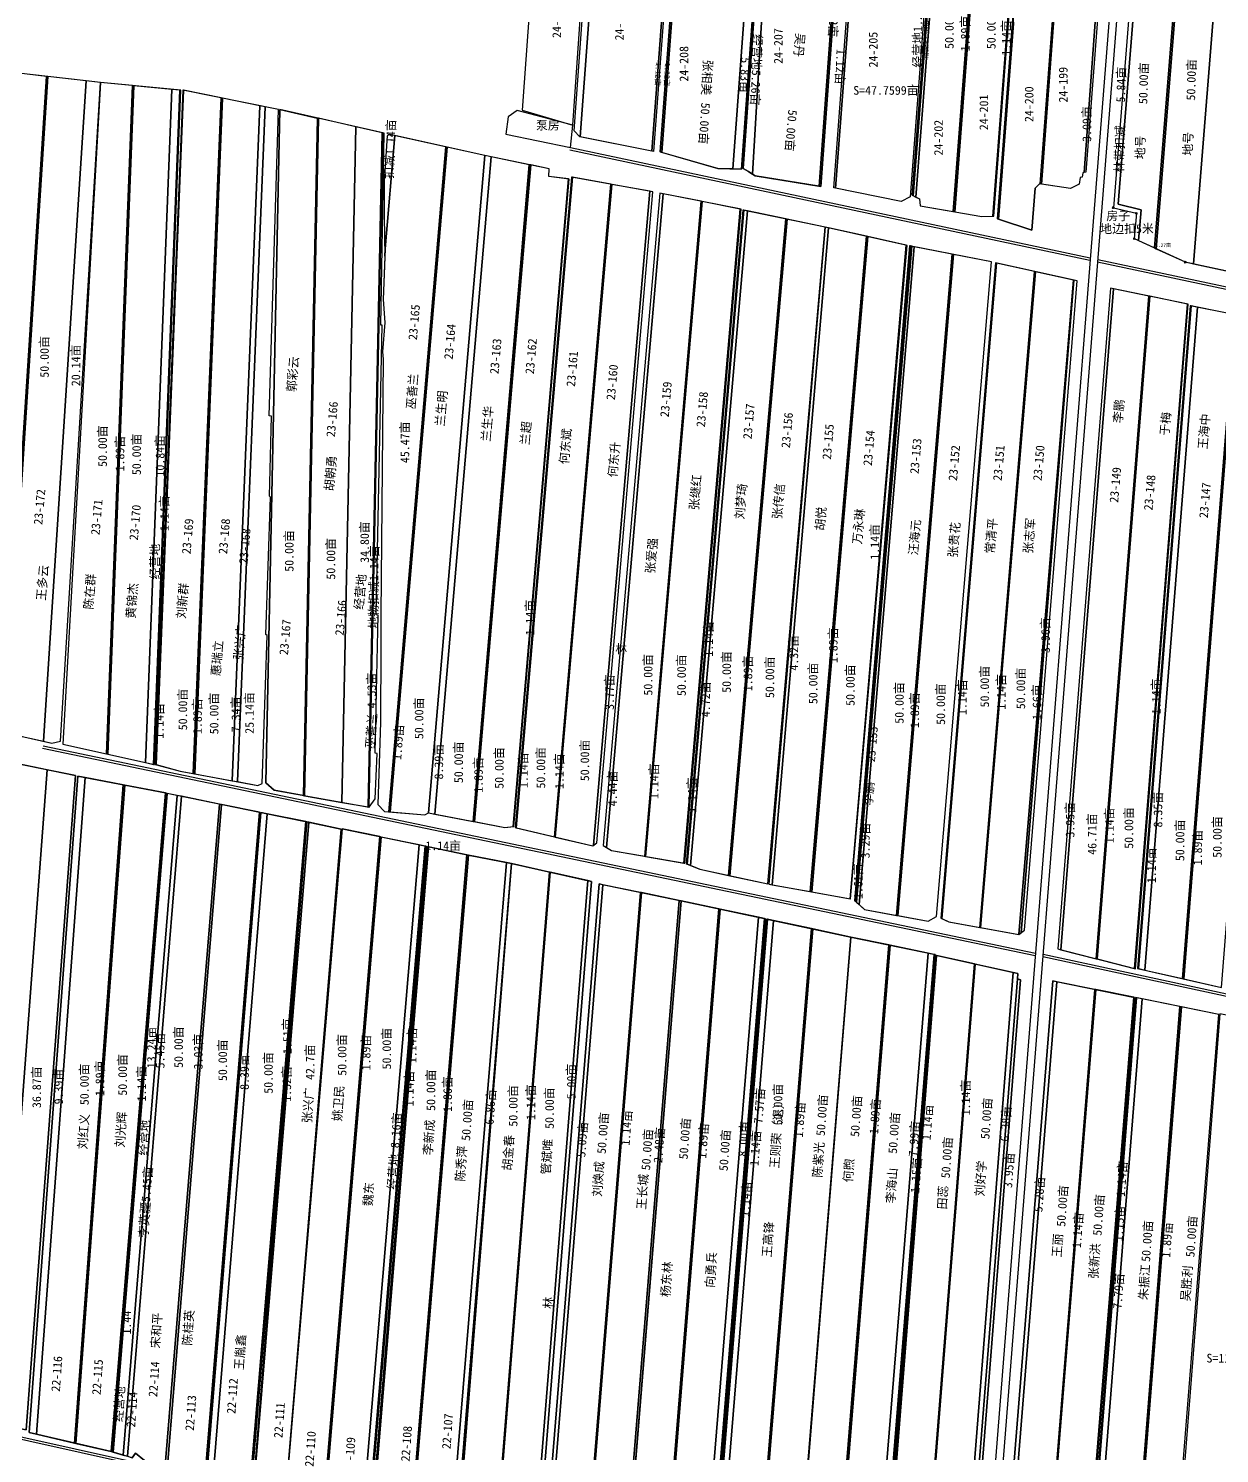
# Model space of a CAD drawing. Extents: x 550491 to 556810, y 4985999 to 4992627.
# Drawn here: x 551713 to 553076, y 4989475 to 4991106 of the extents above; entities that cross this region are included whole.
import ezdxf
from ezdxf.enums import TextEntityAlignment as Align

# ---------------------------------------------------------------- set-up
doc = ezdxf.new("R2010")
doc.units = 0
doc.header["$LTSCALE"] = 10
doc.header["$PDMODE"] = 35
doc.header["$PDSIZE"] = 1
doc.layers.get('0').update_dxf_attribs({"linetype": 'CONTINUOUS'})
for name, color, linetype in [('2020-3-23', 4, 'CONTINUOUS'), ('2021新职工', 4, 'CONTINUOUS'), ('2022年', 5, 'CONTINUOUS'), ('3经营地地块', 3, 'CONTINUOUS'), ('4-5', 1, 'CONTINUOUS'), ('ZDH', 1, 'CONTINUOUS'), ('出水桩', 7, 'CONTINUOUS'), ('地号', 1, 'CONTINUOUS'), ('地块名称', 7, 'CONTINUOUS'), ('地块面积', 1, 'CONTINUOUS'), ('地物扣减', 2, 'CONTINUOUS'), ('承包户', 1, 'CONTINUOUS'), ('注记', 1, 'CONTINUOUS'), ('测地框', 3, 'CONTINUOUS'), ('经营地', 5, 'CONTINUOUS'), ('经营地面积', 5, 'CONTINUOUS'), ('路林渠', 3, 'CONTINUOUS'), ('身份地', 1, 'CONTINUOUS'), ('身份地面积', 1, 'CONTINUOUS')]:
    doc.layers.add(name, color=color, linetype=linetype)
doc.styles.add('宋体', font='')
doc.styles.get('宋体').set_extended_font_data('SimSun')

msp = doc.modelspace()

# ---------------------------------------------------------------- linework, layer by layer
at = {"linetype": 'Continuous', "elevation": 285.3, "flags": 128}
msp.add_lwpolyline([(552954.4, 4990901.1), (552980.7, 4990894.7), (552978.2, 4990865.7), (553036.5, 4990839), (553238.7, 4990795.7), (553300.5, 4991556.3), (553012.1, 4991620.3)], close=True, dxfattribs=at)
for points in [[(553012.1, 4991620.3), (552954.4, 4990901.1), (552980.7, 4990894.7), (552978.2, 4990865.7)], [(553017, 4991619.9), (552959.8, 4990905), (552986.1, 4990898.6), (552983, 4990863.5)]]:
    msp.add_lwpolyline(points, dxfattribs=at)
at = {"color": 3, "linetype": 'Continuous', "flags": 128}
msp.add_lwpolyline([(552986.1, 4990898.6), (552959.8, 4990905), (553017, 4991619.2), (553012.1, 4991620.3), (552954.4, 4990901.1), (552980.7, 4990894.7), (552978.2, 4990865.7), (552983, 4990863.5)], close=True, dxfattribs=at)
at = {"linetype": 'Continuous', "flags": 128}
for points in [[(553061.9, 4991609.2), (553017, 4991619.2), (552959.8, 4990905), (552986.1, 4990898.6), (552983, 4990863.5), (553001.4, 4990855.1)], [(553107, 4991599.2), (553063.8, 4991608.8), (553003.3, 4990854.2), (553036.5, 4990839), (553045.9, 4990837)], [(553149.9, 4991589.7), (553107, 4991599.2), (553045.9, 4990837), (553088.9, 4990827.8)]]:
    msp.add_lwpolyline(points, close=True, dxfattribs=at)
at = {"color": 2, "linetype": 'Continuous', "flags": 128}
msp.add_lwpolyline([(553063.8, 4991608.8), (553061.9, 4991609.2), (553001.4, 4990855.1), (553003.3, 4990854.2)], close=True, dxfattribs=at)
at = {"layer": '2020-3-23', "color": 1, "linetype": 'Continuous', "flags": 128}
for points in [[(551733.2, 4991051.5), (551689, 4991056.5), (551640.9, 4990310.2), (551684.8, 4990300.3)], [(552482.5, 4990908.4), (552439, 4990916.9), (552374.2, 4990168.6), (552379.8, 4990165.3), (552418, 4990158.5)], [(552159.6, 4990171.7), (552116.4, 4990180.6), (552052.6, 4989422.6), (552094.8, 4989413.8), (552095.9, 4989414.5)], [(552548.1, 4990088.7), (552504.4, 4990098.1), (552443.4, 4989342.3), (552486.8, 4989335.8)], [(552608.8, 4990075.7), (552565.4, 4990085.1), (552503.9, 4989332.6), (552511.8, 4989328), (552547.1, 4989321.2)]]:
    msp.add_lwpolyline(points, close=True, dxfattribs=at)
at = {"layer": '2020-3-23', "color": 1, "linetype": 'Continuous', "elevation": 282.9, "flags": 128}
msp.add_lwpolyline([(552000.2, 4991013.5), (552042.9, 4991003.8), (552026.9, 4990228.2), (551993.7, 4990234.1), (551984.3, 4990242.7)], close=True, dxfattribs=at)
at = {"layer": '2021新职工', "color": 1, "linetype": 'Continuous', "flags": 128}
for points in [[(552111.7, 4990276.1), (552109.5, 4990276.7), (552113, 4990434.6), (552110.7, 4990435), (552117.5, 4990766.5), (552115.8, 4990766.7), (552119.8, 4990986.4), (552118.2, 4990986.8), (552102.3, 4990214.9), (552102.6, 4990214.9), (552109.3, 4990224.4)], [(552190.2, 4990970.7), (552131.8, 4990983.7), (552120.7, 4990854.2), (552118.4, 4990795.9), (552120.4, 4990769.5), (552118, 4990736.2), (552118.5, 4990727.6), (552115.9, 4990435), (552116.1, 4990398.8), (552115.6, 4990311.9), (552112.3, 4990217.8), (552120, 4990210), (552124.9, 4990209.6)], [(552671.8, 4990868.4), (552628.2, 4990878.2), (552563.7, 4990126), (552607.4, 4990118.2)], [(552502.7, 4990098.4), (552459.5, 4990107.7), (552398.4, 4989351.3), (552409.8, 4989347.3), (552441.7, 4989342.5)], [(552653.9, 4990066.1), (552610.5, 4990075.4), (552548.7, 4989320.9), (552587.3, 4989313.5), (552592.7, 4989317.4)], [(552697.4, 4990057), (552653.9, 4990066.1), (552592.7, 4989312.1), (552636, 4989302.1)]]:
    msp.add_lwpolyline(points, close=True, dxfattribs=at)
at = {"layer": '2022年', "color": 5, "linetype": 'Continuous', "flags": 128}
msp.add_lwpolyline([(551886, 4991035.7), (551876.7, 4991036.6), (551846.6, 4990265.9), (551855.9, 4990263.8)], close=True, dxfattribs=at)
at = {"layer": '2022年', "color": 4, "linetype": 'Continuous', "flags": 128}
for points in [[(551983.6, 4991016.6), (551977.4, 4991017.9), (551945.7, 4990245.1), (551951.9, 4990244)], [(552726.4, 4990856.4), (552723.5, 4990857), (552660.5, 4990106), (552663.2, 4990103.5)], [(552995, 4990799.9), (552954.6, 4990808.3), (552894.3, 4990051.6), (552934.6, 4990041.3)], [(552070.5, 4990189.7), (552033.5, 4990197.6), (551970.8, 4989441.3), (552007.7, 4989432)]]:
    msp.add_lwpolyline(points, close=True, dxfattribs=at)
at = {"layer": '3经营地地块', "color": 5, "linetype": 'Continuous', "flags": 128}
for points in [[(552785.4, 4991661.7), (552781.5, 4991661.1), (552724.1, 4990915.4), (552728.3, 4990913.2)], [(551795, 4991044.6), (551778.7, 4991046.4), (551730, 4990290.2), (551739.4, 4990288.1), (551749.1, 4990290.5)], [(552242.3, 4990959.2), (552235, 4990960.7), (552170.4, 4990208.1), (552177.7, 4990206.7)], [(552242.3, 4990959.2), (552235, 4990960.7), (552170.4, 4990208.1), (552177.7, 4990206.7)], [(552535.5, 4990897.4), (552531.4, 4990898.2), (552466.5, 4990149.7), (552470.5, 4990148)], [(552628.2, 4990878.2), (552624.5, 4990879), (552559.9, 4990126.7), (552563.7, 4990126)], [(552723.5, 4990857), (552722.1, 4990857.3), (552659.2, 4990107.2), (552660.5, 4990106)], [(552909.2, 4990818), (552908.7, 4990818.1), (552846.2, 4990069.2), (552848.8, 4990071.2)], [(553050.4, 4990787.2), (553043.2, 4990788.6), (552983, 4990030), (552990.3, 4990028.3)], [(551777.5, 4990248.7), (551769.3, 4990250.3), (551713.6, 4989498.8), (551721.8, 4989496.9)], [(551808.4, 4989476.7), (551809.6, 4989476.3), (551871.5, 4990230.5), (551870.3, 4990230.8)], [(551883, 4990228.2), (551871.5, 4990230.5), (551809.6, 4989476.3), (551821.1, 4989473)], [(551985.9, 4990207), (551978.6, 4990208.5), (551916.8, 4989450.9), (551924, 4989449.3)], [(552103.5, 4989419.2), (552166.7, 4990170.3), (552159.6, 4990171.7), (552095.9, 4989414.5)], [(552265.6, 4990150.2), (552259.6, 4990151.3), (552197.9, 4989402), (552203.8, 4989398.5)], [(552555.1, 4990087.2), (552548.1, 4990088.7), (552486.8, 4989335.8), (552493.8, 4989334.7)], [(552565.4, 4990085.1), (552558.6, 4990086.5), (552497.7, 4989336.1), (552503.9, 4989332.6)], [(552749.2, 4990046.2), (552742.3, 4990047.6), (552681.1, 4989291.8), (552688, 4989290.2)], [(552844.7, 4990018.1), (552844.4, 4990018.2), (552845, 4990024.4), (552839.7, 4990025.6), (552780, 4989271.8), (552781.6, 4989271.5), (552785.8, 4989274.5)], [(552889.7, 4990014.8), (552885.1, 4990015.8), (552824.3, 4989262.2), (552828.9, 4989261.1)], [(552987.4, 4989995.2), (552980.8, 4989996.6), (552920.5, 4989239.8), (552927, 4989234.8)]]:
    msp.add_lwpolyline(points, close=True, dxfattribs=at)
at = {"layer": '4-5', "color": 2, "linetype": 'Continuous', "flags": 128}
for points in [[(552728.3, 4990913.2), (552725.2, 4990914.8), (552782.6, 4991661.3), (552785.4, 4991661.7)], [(551870.3, 4990230.8), (551869.3, 4990231), (551807.4, 4989477), (551808.4, 4989476.7)], [(551887.7, 4990227.2), (551883, 4990228.2), (551821.1, 4989473), (551825.8, 4989471.6)], [(552030, 4990198.3), (551985.9, 4990207), (551924, 4989449.3), (551963.5, 4989440.7), (551966.7, 4989443.3)], [(553075.1, 4989977.4), (553032.1, 4989986.1), (552971.5, 4989223.7), (553014.4, 4989214.4)]]:
    msp.add_lwpolyline(points, close=True, dxfattribs=at)
for points, elevation in [([(552365.6, 4991380), (552373.5, 4991378.9), (552344, 4990982.1), (552343.7, 4990982.2), (552337.2, 4990989.2)], 282.5), ([(552373.5, 4991378.9), (552456.1, 4991368.1), (552426.2, 4990965.8), (552344, 4990982.1)], 282.5), ([(552456.1, 4991368.1), (552458, 4991367.8), (552428, 4990965.4), (552426.2, 4990965.8)], 282.5), ([(552464.8, 4991358.7), (552466.7, 4991358.6), (552437.4, 4990964.3), (552435.6, 4990964.9)], 282.2), ([(552466.7, 4991358.6), (552549, 4991353.5), (552518.8, 4990945.7), (552501.5, 4990946.1), (552437.4, 4990964.3)], 282.2), ([(552559.7, 4991352.9), (552565.6, 4991352.3), (552541.3, 4990939.4), (552538.3, 4990941.3), (552536.6, 4990942.4), (552530.6, 4990945.9)], 282.2), ([(552648.1, 4991344.5), (552649.9, 4991344.3), (552619.3, 4990925.5), (552617.5, 4990925.8)], 282.2), ([(552661.1, 4991280.3), (552663.2, 4991280.2), (552636.3, 4990923.6), (552634.3, 4990924)], 282), ([(552663.2, 4991280.2), (552748.8, 4991272.7), (552721.7, 4990913.6), (552711.6, 4990908.3), (552636.3, 4990923.6)], 282)]:
    msp.add_lwpolyline(points, close=True, dxfattribs=dict(at, elevation=elevation))
at = {"layer": 'ZDH', "linetype": 'Continuous'}
for p in [(552954, 4990901.2, 284.8), (552954.4, 4990901.1, 285.3), (552980.7, 4990894.7, 285.1), (552978.2, 4990865.7, 285)]:
    msp.add_point(p, dxfattribs=at)
at = {"layer": '出水桩', "linetype": 'Continuous'}
msp.add_point((553036.5, 4990839, 285), dxfattribs=at)
at = {"layer": '地物扣减', "color": 7, "linetype": 'Continuous', "flags": 128}
for points in [[(552830.5, 4991654.4), (552828.8, 4991654.7), (552771.1, 4990896.6), (552772.7, 4990896.3)], [(552874.9, 4991646.1), (552873.9, 4991646.2), (552816.4, 4990891.3), (552817.4, 4990891.3)], [(552880.3, 4991640.2), (552879.3, 4991639.5), (552821.8, 4990888.3), (552822.9, 4990887.9)], [(552923.9, 4991635.3), (552924.7, 4991635.1), (552871.9, 4990928.1), (552870.6, 4990928.3)], [(551734.8, 4991051.4), (551733.2, 4991051.5), (551684.8, 4990300.3), (551686.4, 4990300)], [(551833.4, 4991040.8), (551831.8, 4991041), (551801.9, 4990275.7), (551803.5, 4990275.4)], [(551887, 4991035.6), (551886, 4991035.7), (551855.9, 4990263.8), (551856.8, 4990263.6)], [(551890.2, 4991035.5), (551889.3, 4991035.7), (551857.6, 4990263.8), (551858.6, 4990263.6)], [(551934.6, 4991026.5), (551933, 4991026.9), (551901.3, 4990253.2), (551902.9, 4990252.9)], [(552131.8, 4990983.7), (552125.8, 4990985.1), (552123.1, 4990983.4), (552119.8, 4990931), (552119.6, 4990890.9), (552120.4, 4990845.6), (552120.7, 4990854.2)], [(552191.8, 4990970.4), (552190.2, 4990970.7), (552124.9, 4990209.6), (552126.6, 4990209.5)], [(552287.4, 4990950), (552285.7, 4990950.3), (552221.4, 4990198.5), (552223.1, 4990198.2)], [(552331.6, 4990933.9), (552330.6, 4990934), (552267.2, 4990192.6), (552268.3, 4990192.8)], [(552335.1, 4990935.9), (552334.1, 4990936.1), (552269.8, 4990191.4), (552270.8, 4990191.2)], [(552380.1, 4990927.8), (552379.1, 4990928), (552314.6, 4990180.8), (552315.6, 4990180.6)], [(552483.5, 4990908.2), (552482.5, 4990908.4), (552418, 4990158.5), (552419, 4990158.4)], [(552528.3, 4990899.4), (552527.3, 4990899.6), (552462.8, 4990150.6), (552463.8, 4990150.5)], [(552531.4, 4990898.2), (552530.4, 4990898.4), (552465.5, 4990150.1), (552466.5, 4990149.7)], [(552580.9, 4990888), (552579.3, 4990888.3), (552513.8, 4990136.7), (552515.4, 4990136.3)], [(552673.4, 4990868.1), (552671.8, 4990868.4), (552607.4, 4990118.2), (552609, 4990117.9)], [(552718.4, 4990858), (552717.1, 4990858.3), (552652.9, 4990110), (552653.6, 4990109.9)], [(552722.1, 4990857.3), (552721.1, 4990857.5), (552658.2, 4990108.1), (552659.2, 4990107.2)], [(552722.1, 4990857.3), (552721.1, 4990857.5), (552658.2, 4990108.1), (552659.2, 4990107.2)], [(552771.4, 4990847.6), (552769.7, 4990847.9), (552706.2, 4990090.9), (552707.8, 4990090.6)], [(552820.5, 4990837.7), (552819.5, 4990837.9), (552756.9, 4990087.7), (552757.9, 4990087.2)], [(552865, 4990827.8), (552864, 4990828), (552801.4, 4990077), (552802.4, 4990076.9)], [(552912.7, 4990817.2), (552909.2, 4990818), (552848.8, 4990071.2), (552852.5, 4990074.1)], [(552954.6, 4990808.3), (552951.2, 4990809), (552890.9, 4990052.4), (552894.3, 4990051.6)], [(552996, 4990799.7), (552995, 4990799.9), (552934.6, 4990041.3), (552935.6, 4990041.1)], [(553039.9, 4990790.7), (553039.2, 4990790.8), (552978.6, 4990030.1), (552979.8, 4990029.8)], [(553043.2, 4990788.6), (553042.2, 4990788.8), (552982.1, 4990030.2), (552983, 4990030)], [(553095.3, 4990778.2), (553093.6, 4990778.5), (553033.4, 4990018.5), (553035, 4990018.1)], [(551822.8, 4990240), (551821.1, 4990240.3), (551765.3, 4989486.8), (551766.9, 4989486.4)], [(551933.7, 4990217.7), (551931.1, 4990218.3), (551869.1, 4989461.2), (551871.7, 4989460.6)], [(552031.3, 4990198.1), (552030, 4990198.3), (551966.7, 4989443.3), (551968.1, 4989444.5)], [(552033.5, 4990197.6), (552031.3, 4990198.1), (551970.4, 4989441.4), (551970.8, 4989441.3)], [(552116.4, 4990180.6), (552114.7, 4990181), (552051, 4989423), (552052.6, 4989422.6)], [(552167.7, 4990170.1), (552166.7, 4990170.3), (552103.5, 4989419.2), (552104.6, 4989419.9)], [(552170.3, 4990169.5), (552169.3, 4990169.7), (552107.5, 4989425.8), (552108.5, 4989424.7)], [(552216.2, 4990159.9), (552214.5, 4990160.3), (552152.1, 4989416), (552153.7, 4989415.8)], [(552352.8, 4990130.7), (552309.9, 4990140.3), (552248.7, 4989376.9), (552249.5, 4989375.9), (552291.6, 4989367.8)], [(552357.1, 4990129.7), (552352.8, 4990130.7), (552291.6, 4989367.8), (552295.9, 4989367)], [(552370.1, 4990126), (552365.8, 4990126.9), (552303.8, 4989364.8), (552308.2, 4989364)], [(552414.2, 4990117), (552413.2, 4990117.2), (552351.4, 4989356.2), (552352.3, 4989356)], [(552459.5, 4990107.7), (552457.3, 4990108.1), (552395.5, 4989348.2), (552397.7, 4989347.8)], [(552556, 4990087), (552555.1, 4990087.2), (552493.8, 4989334.7), (552494.8, 4989334.6)], [(552558.6, 4990086.5), (552557.6, 4990086.7), (552496.7, 4989336.7), (552497.7, 4989336.1)], [(552610.5, 4990075.4), (552608.8, 4990075.7), (552547.1, 4989321.2), (552548.7, 4989320.9)], [(552698.9, 4990056.7), (552697.4, 4990057), (552636, 4989302.1), (552637.8, 4989301.7)], [(552750.2, 4990046), (552749.2, 4990046.2), (552688, 4989290.2), (552689, 4989290)], [(552751.9, 4990045.1), (552750.9, 4990045.3), (552691.2, 4989291.9), (552692.2, 4989291.2)], [(552796.3, 4990035.2), (552795.3, 4990035.5), (552735.5, 4989280.4), (552736.4, 4989280.2)], [(552934.2, 4990005.9), (552933.2, 4990006.1), (552872.3, 4989251.3), (552873.3, 4989251)], [(552978.5, 4989997), (552977.6, 4989997.2), (552916.6, 4989241.2), (552917.6, 4989241)], [(552980.8, 4989996.6), (552979.8, 4989996.8), (552919.5, 4989240.6), (552920.5, 4989239.8)]]:
    msp.add_lwpolyline(points, close=True, dxfattribs=at)
at = {"layer": '地物扣减', "color": 7, "linetype": 'Continuous', "elevation": 282.9, "flags": 128}
msp.add_lwpolyline([(552026.9, 4990228.2), (552028.6, 4990227.9), (552044.5, 4991003.5), (552042.9, 4991003.8)], close=True, dxfattribs=at)
at = {"layer": '地物扣减', "color": 2, "linetype": 'Continuous', "flags": 128}
msp.add_lwpolyline([(552118.2, 4990986.8), (552117.3, 4990987), (552101.4, 4990215.1), (552102.3, 4990214.9)], close=True, dxfattribs=at)
at = {"layer": '注记', "color": 1, "linetype": 'Continuous', "flags": 128}
for points in [[(552309.9, 4990140.3), (552308.9, 4990140.5), (552247.8, 4989378.1), (552248.7, 4989376.9)], [(552504.4, 4990098.1), (552502.7, 4990098.4), (552441.7, 4989342.5), (552443.4, 4989342.3)]]:
    msp.add_lwpolyline(points, close=True, dxfattribs=at)
at = {"layer": '注记', "color": 2, "linetype": 'Continuous', "flags": 128}
msp.add_lwpolyline([(553032.1, 4989986.1), (553030.5, 4989986.5), (552969.9, 4989224), (552971.5, 4989223.7)], close=True, dxfattribs=at)
at = {"layer": '测地框', "color": 7, "linetype": 'Continuous', "flags": 128}
for points, elevation in [([(552874.9, 4991646.1), (552788.7, 4991662.2), (552781.5, 4991661.1), (552724.1, 4990915.4), (552732.3, 4990911.1), (552733.3, 4990903.1), (552803.9, 4990890.9), (552817.4, 4990891.3)], 282), ([(552922.7, 4990941.8), (552919.3, 4990941), (552918.5, 4990936), (552916.3, 4990935.6), (552915.3, 4990928.2), (552905.3, 4990923.1), (552869.8, 4990928.4), (552864.9, 4990923.3), (552861, 4990875.5), (552821.8, 4990888.3), (552879.3, 4991639.5), (552884.9, 4991643.5), (552970.5, 4991625.6), (552974.6, 4991621.4)], 282.3), ([(552363.4, 4991397.1), (552306, 4991403.4), (552277.5, 4991012.7), (552335.8, 4990995.7)], 282.3), ([(552428, 4990965.4), (552343.7, 4990982.2), (552337.2, 4990989.2), (552365.6, 4991380), (552458, 4991367.8)], 282.5), ([(552558.1, 4991352.9), (552464.8, 4991358.7), (552435.6, 4990964.9), (552501.5, 4990946.1), (552528.8, 4990945.4)], 282.2), ([(552649.9, 4991344.3), (552559.7, 4991352.9), (552530.6, 4990945.9), (552536.6, 4990942.4), (552538.3, 4990941.3), (552544.2, 4990937.6), (552619.3, 4990925.5)], 282.2), ([(552661.1, 4991280.3), (552748.8, 4991272.7), (552721.7, 4990913.6), (552711.6, 4990908.3), (552634.3, 4990924)], 282.3), ([(551795, 4991044.6), (551687.7, 4991056.7), (551655.2, 4990534.2), (551653, 4990534.2), (551639.6, 4990310.5), (551739.4, 4990288.1), (551749.1, 4990290.5)], 282.4), ([(551887, 4991035.6), (551795, 4991044.6), (551762.6, 4990475.9), (551751.8, 4990286.8), (551856.8, 4990263.6)], 282.6), ([(551998.8, 4991013.5), (551889.3, 4991035.7), (551857.6, 4990263.8), (551886.2, 4990255.9), (551975.3, 4990239.7), (551980, 4990242), (551985.8, 4990411.4), (551984.4, 4990412.4), (551989.7, 4990569.7), (551988.3, 4990570.9), (551990.9, 4990662.3), (551988, 4990662.7)], 282.6), ([(552119.8, 4990986.4), (552000.2, 4991013.5), (551984.3, 4990242.7), (551993.7, 4990234.1), (552102.6, 4990214.9), (552109.3, 4990224.4), (552111.7, 4990276.1), (552109.5, 4990276.7), (552113, 4990434.6), (552110.7, 4990435), (552117.5, 4990766.5), (552115.8, 4990766.7)], 282.9), ([(552235, 4990960.7), (552125.8, 4990985.1), (552123.1, 4990983.4), (552119.8, 4990931), (552119.6, 4990890.9), (552120.4, 4990845.6), (552118.4, 4990795.9), (552120.4, 4990769.5), (552118, 4990736.2), (552118.5, 4990727.6), (552115.9, 4990435), (552116.1, 4990398.8), (552115.6, 4990311.9), (552112.3, 4990217.8), (552120, 4990210), (552166.4, 4990206), (552170.4, 4990208.1)], 282.6), ([(552331.6, 4990933.9), (552308.3, 4990936.9), (552308.7, 4990945.6), (552235, 4990960.7), (552170.4, 4990208.1), (552258, 4990191.6), (552268.3, 4990192.8)], 282.6), ([(552427.2, 4990919.3), (552334.1, 4990936.1), (552269.8, 4990191.4), (552358.5, 4990170.5), (552363, 4990173.8)], 282.9), ([(552528.3, 4990899.4), (552435.1, 4990917.7), (552370.5, 4990170.8), (552379.8, 4990165.3), (552463.8, 4990150.5)], 283), ([(552624.5, 4990879), (552530.4, 4990898.4), (552465.5, 4990150.1), (552481.1, 4990143.8), (552558.9, 4990127)], 282.9), ([(552718.4, 4990858), (552624.5, 4990879), (552559.9, 4990126.7), (552653.6, 4990109.9)], 283), ([(552814.9, 4990839.1), (552721.1, 4990857.5), (552658.2, 4990108.1), (552669.4, 4990097.7), (552742.5, 4990084.2), (552751.7, 4990089.5)], 282.9), ([(552912.7, 4990817.2), (552819.5, 4990837.9), (552756.9, 4990087.7), (552765.9, 4990083.5), (552846, 4990069), (552852.5, 4990074.1)], 282.9), ([(553039.9, 4990790.7), (552951.2, 4990809), (552890.9, 4990052.4), (552979.8, 4990029.8)], 282.7), ([(553138.2, 4990769.6), (553042.2, 4990788.8), (552982.1, 4990030.2), (553078.2, 4990008.3)], 282.8), ([(551709.9, 4989501.9), (551587.6, 4989524.1), (551643.8, 4990276.2), (551766.5, 4990251.1)], 283.5), ([(551807.4, 4989477), (551713.6, 4989498.8), (551769.3, 4990250.3), (551869.3, 4990231)], 283.3), ([(551914.9, 4989450.6), (551845.5, 4989466.6), (551835, 4989475.1), (551831.3, 4989470), (551807.4, 4989477), (551869.3, 4990231), (551977, 4990208.9)], 283.5), ([(551968.1, 4989444.5), (551963.5, 4989440.7), (551916.8, 4989450.9), (551978.6, 4990208.5), (552031.3, 4990198.1)], 283.4), ([(552007.7, 4989432), (551970.4, 4989441.4), (552031.3, 4990198.1), (552070.5, 4990189.7)], 283.5), ([(552104.6, 4989419.9), (552094.8, 4989413.8), (552007.7, 4989432), (552071.6, 4990189.8), (552167.7, 4990170.1)], 283.5), ([(552153.7, 4989415.8), (552111.8, 4989420.9), (552107.5, 4989425.8), (552169.3, 4990169.7), (552216.2, 4990159.9)], 283.4), ([(552203.8, 4989398.5), (552185.2, 4989409.7), (552153.7, 4989415.8), (552216.2, 4990159.9), (552265.6, 4990150.2)], 283.5), ([(552295.9, 4989367), (552249.5, 4989375.9), (552242.2, 4989385.5), (552205.1, 4989394.8), (552265.6, 4990150.2), (552357.1, 4990129.7)], 283.4), ([(552397.7, 4989347.8), (552303.8, 4989364.8), (552365.8, 4990126.9), (552459.5, 4990107.7)], 283.3), ([(552494.8, 4989334.6), (552409.8, 4989347.3), (552398.4, 4989351.3), (552459.5, 4990107.7), (552556, 4990087)], 283.7), ([(552592.7, 4989317.4), (552587.3, 4989313.5), (552511.8, 4989328), (552496.7, 4989336.7), (552557.6, 4990086.7), (552653.9, 4990066.1)], 283.8), ([(552689, 4989290), (552592.7, 4989312.1), (552653.9, 4990066.1), (552750.2, 4990046)], 283.8), ([(552789.6, 4989277), (552781.6, 4989271.5), (552697.7, 4989287.6), (552691.2, 4989291.9), (552750.9, 4990045.3), (552845, 4990024.4), (552844.4, 4990018.2), (552848.2, 4990017)], 283.8), ([(552885.1, 4990015.8), (552978.5, 4989997), (552917.6, 4989241), (552824.3, 4989262.2)], 283.7), ([(552919.5, 4989240.6), (552929.6, 4989232.7), (553014.4, 4989214.4), (553075.1, 4989977.4), (552979.8, 4989996.8)], 283.7), ([(553015.9, 4989209.1), (553111.9, 4989189.5), (553172.6, 4989958.5), (553076.1, 4989978)], 284.3)]:
    msp.add_lwpolyline(points, close=True, dxfattribs=dict(at, elevation=elevation))
for points, elevation in [([(552556, 4990087), (552459.5, 4990107.7)], 283.3), ([(552750.9, 4990045.3), (552845, 4990024.4), (552844.4, 4990018.2), (552848.2, 4990017)], 283.2)]:
    msp.add_lwpolyline(points, dxfattribs=dict(at, elevation=elevation))
at = {"layer": '经营地', "color": 1, "linetype": 'Continuous', "flags": 128}
msp.add_lwpolyline([(552781.5, 4991661.1), (552782.6, 4991661.3), (552725.2, 4990914.8), (552724.1, 4990915.4)], close=True, dxfattribs=at)
at = {"layer": '经营地', "color": 5, "linetype": 'Continuous', "flags": 128}
for points in [[(551998.8, 4991013.5), (551983.6, 4991016.6), (551951.9, 4990244), (551975.3, 4990239.7), (551980, 4990242), (551985.8, 4990411.4), (551984.4, 4990412.4), (551989.7, 4990569.7), (551988.3, 4990570.9), (551990.9, 4990662.3), (551988, 4990662.7)], [(552117.3, 4990987), (552087.4, 4990993.8), (552071.4, 4990220.3), (552101.4, 4990215.1)], [(552723.5, 4990857), (552722.1, 4990857.3), (552659.2, 4990107.2), (552660.5, 4990106)], [(551985.9, 4990207), (551978.6, 4990208.5), (551916.8, 4989450.9), (551924, 4989449.3)]]:
    msp.add_lwpolyline(points, close=True, dxfattribs=at)
at = {"layer": '路林渠', "color": 5, "linetype": 'Continuous', "flags": 128}
for points, elevation in [([(552991.7, 4991655.2), (552615.6, 4986883)], 285.5), ([(553000.4, 4991652.7), (552624.5, 4986882.5)], 285.3)]:
    msp.add_lwpolyline(points, dxfattribs=dict(at, elevation=elevation))
at = {"layer": '路林渠', "color": 3, "linetype": 'Continuous', "flags": 128}
for points in [[(552970.7, 4991625.4), (552974.6, 4991621.4), (552922.7, 4990941.8), (552920.9, 4990941.3)], [(552427.2, 4990919.3), (552423.9, 4990919.9), (552359.4, 4990171.2), (552363, 4990173.8)], [(552439, 4990916.9), (552435.1, 4990917.7), (552370.5, 4990170.8), (552374.2, 4990168.6)], [(552848.2, 4990017), (552844.7, 4990018.1), (552785.8, 4989274.5), (552789.6, 4989277)]]:
    msp.add_lwpolyline(points, close=True, dxfattribs=at)
at = {"layer": '路林渠', "color": 4, "linetype": 'Continuous', "elevation": 282.3, "flags": 128}
msp.add_lwpolyline([(552335.8, 4990995.7), (552271.9, 4991012.5), (552261.8, 4991005.1), (552259.1, 4990985.3), (552332.8, 4990970.1)], close=True, dxfattribs=at)
at = {"layer": '路林渠', "color": 4, "linetype": 'Continuous', "flags": 128}
for points, elevation in [([(552332.2, 4990967.5), (552927.5, 4990841)], 282.3), ([(552332.8, 4990970.1), (552927.7, 4990843.7)], 282.3), ([(552936.3, 4990839.2), (554168, 4990577.5)], 282.3), ([(552936.5, 4990841.9), (554168.3, 4990580.2)], 282.3), ([(551728.8, 4990282.3), (552864.8, 4990045.1)], 284.2), ([(551729.3, 4990285), (552865, 4990047.8)], 283.6), ([(554104.9, 4989777.5), (552873.6, 4990043.3)], 285.1), ([(554105.2, 4989780.2), (552873.8, 4990046)], 283.6), ([(551529.7, 4989530.1), (552385.5, 4989339.4)], 284.4), ([(551531.2, 4989532.5), (552386.1, 4989342)], 284.3)]:
    msp.add_lwpolyline(points, dxfattribs=dict(at, elevation=elevation))
at = {"layer": '身份地', "color": 1, "linetype": 'Continuous', "flags": 128}
for points in [[(552828.8, 4991654.7), (552788.7, 4991662.2), (552785.4, 4991661.7), (552728.3, 4990913.2), (552732.3, 4990911.1), (552733.3, 4990903.1), (552771.1, 4990896.6)], [(552873.9, 4991646.2), (552830.5, 4991654.4), (552772.7, 4990896.3), (552803.9, 4990890.9), (552816.4, 4990891.3)], [(552923.9, 4991635.3), (552884.9, 4991643.5), (552880.3, 4991640.2), (552822.9, 4990887.9), (552861, 4990875.5), (552864.9, 4990923.3), (552869.4, 4990928), (552869.8, 4990928.4), (552870.6, 4990928.3)], [(552924.7, 4991635.1), (552970.5, 4991625.6), (552970.7, 4991625.4), (552920.9, 4990941.3), (552919.3, 4990941), (552918.5, 4990936), (552916.3, 4990935.6), (552915.3, 4990928.2), (552905.3, 4990923.1), (552871.9, 4990928.1)], [(551778.7, 4991046.4), (551734.8, 4991051.4), (551686.4, 4990300), (551730, 4990290.2)], [(551831.8, 4991041), (551795, 4991044.6), (551762.6, 4990475.9), (551751.8, 4990286.8), (551801.9, 4990275.7)], [(551876.7, 4991036.6), (551833.4, 4991040.8), (551803.5, 4990275.4), (551846.6, 4990265.9)], [(551933, 4991026.9), (551890.2, 4991035.5), (551858.6, 4990263.6), (551886.2, 4990255.9), (551901.3, 4990253.2)], [(551977.4, 4991017.9), (551934.6, 4991026.5), (551902.9, 4990252.9), (551945.7, 4990245.1)], [(552235, 4990960.7), (552191.8, 4990970.4), (552126.6, 4990209.5), (552166.4, 4990206), (552170.4, 4990208.1)], [(552285.7, 4990950.3), (552242.3, 4990959.2), (552177.7, 4990206.7), (552221.4, 4990198.5)], [(552330.6, 4990934), (552308.3, 4990936.9), (552308.7, 4990945.6), (552287.4, 4990950), (552223.1, 4990198.2), (552258, 4990191.6), (552267.2, 4990192.6)], [(552379.1, 4990928), (552335.1, 4990935.9), (552270.8, 4990191.2), (552314.6, 4990180.8)], [(552423.9, 4990919.9), (552380.1, 4990927.8), (552315.6, 4990180.6), (552358.5, 4990170.5), (552359.4, 4990171.2)], [(552527.3, 4990899.6), (552483.5, 4990908.2), (552419, 4990158.4), (552462.8, 4990150.6)], [(552579.3, 4990888.3), (552535.5, 4990897.4), (552470.5, 4990148), (552481.1, 4990143.8), (552513.8, 4990136.7)], [(552624.5, 4990879), (552580.9, 4990888), (552515.4, 4990136.3), (552558.9, 4990127)], [(552717.1, 4990858.3), (552673.4, 4990868.1), (552609, 4990117.9), (552652.9, 4990110)], [(552814.9, 4990839.1), (552721.1, 4990857.5), (552658.2, 4990108.1), (552669.4, 4990097.7), (552742.5, 4990084.2), (552751.7, 4990089.5)], [(552726.4, 4990856.4), (552723.5, 4990857), (552660.5, 4990106), (552663.2, 4990103.5)], [(552814.9, 4990839.1), (552726.4, 4990856.4), (552663.2, 4990103.5), (552669.4, 4990097.7), (552742.5, 4990084.2), (552751.7, 4990089.5)], [(552814.9, 4990839.1), (552726.4, 4990856.4), (552663.2, 4990103.5), (552669.4, 4990097.7), (552742.5, 4990084.2), (552751.7, 4990089.5)], [(552814.9, 4990839.1), (552726.4, 4990856.4), (552663.2, 4990103.5), (552669.4, 4990097.7), (552742.5, 4990084.2), (552751.7, 4990089.5)], [(552769.7, 4990847.9), (552726.4, 4990856.4), (552663.2, 4990103.5), (552669.4, 4990097.7), (552706.2, 4990090.9)], [(552814.9, 4990839.1), (552771.4, 4990847.6), (552707.8, 4990090.6), (552742.5, 4990084.2), (552751.7, 4990089.5)], [(552864, 4990828), (552820.5, 4990837.7), (552757.9, 4990087.2), (552765.9, 4990083.5), (552801.4, 4990077)], [(552908.7, 4990818.1), (552865, 4990827.8), (552802.4, 4990076.9), (552846, 4990069), (552846.2, 4990069.2)], [(553039.2, 4990790.8), (552996, 4990799.7), (552935.6, 4990041.1), (552978.6, 4990030.1)], [(553050.4, 4990787.2), (553043.2, 4990788.6), (552983, 4990030), (552990.3, 4990028.3)], [(553093.6, 4990778.5), (553050.4, 4990787.2), (552990.3, 4990028.3), (553033.4, 4990018.5)], [(553138.2, 4990769.6), (553095.3, 4990778.2), (553035, 4990018.1), (553078.2, 4990008.3)], [(551734.2, 4990257.7), (551685, 4990267.8), (551639.2, 4989514.7), (551677.5, 4989507.8)], [(551766.5, 4990251.1), (551734.2, 4990257.7), (551677.5, 4989507.8), (551709.9, 4989501.9)], [(551821.1, 4990240.3), (551777.5, 4990248.7), (551721.8, 4989496.9), (551765.3, 4989486.8)], [(551869.3, 4990231), (551822.8, 4990240), (551766.9, 4989486.4), (551807.4, 4989477)], [(551931.1, 4990218.3), (551887.7, 4990227.2), (551825.8, 4989471.6), (551831.3, 4989470), (551835, 4989475.1), (551845.5, 4989466.6), (551869.1, 4989461.2)], [(551977, 4990208.9), (551933.7, 4990217.7), (551871.7, 4989460.6), (551914.9, 4989450.6)], [(552114.7, 4990181), (552071.6, 4990189.8), (552007.7, 4989432), (552051, 4989423)], [(552103.5, 4989419.2), (552166.7, 4990170.3), (552159.6, 4990171.7), (552095.9, 4989414.5)], [(552167.7, 4990170.1), (552166.7, 4990170.3), (552103.5, 4989419.2), (552104.6, 4989419.9)], [(552214.5, 4990160.3), (552170.3, 4990169.5), (552108.5, 4989424.7), (552111.8, 4989420.9), (552152.1, 4989416)], [(552259.6, 4990151.3), (552216.2, 4990159.9), (552153.7, 4989415.8), (552185.2, 4989409.7), (552197.9, 4989402)], [(552308.9, 4990140.5), (552265.6, 4990150.2), (552205.1, 4989394.8), (552242.2, 4989385.5), (552247.8, 4989378.1)], [(552308.9, 4990140.5), (552265.6, 4990150.2), (552205.1, 4989394.8), (552242.2, 4989385.5), (552247.8, 4989378.1)], [(552413.2, 4990117.2), (552370.1, 4990126), (552308.2, 4989364), (552351.4, 4989356.2)], [(552457.3, 4990108.1), (552414.2, 4990117), (552352.3, 4989356), (552395.5, 4989348.2)], [(552504.4, 4990098.1), (552502.7, 4990098.4), (552441.7, 4989342.5), (552443.4, 4989342.3)], [(552565.4, 4990085.1), (552558.6, 4990086.5), (552497.7, 4989336.1), (552503.9, 4989332.6)], [(552608.8, 4990075.7), (552565.4, 4990085.1), (552503.9, 4989332.6), (552511.8, 4989328), (552547.1, 4989321.2)], [(552610.5, 4990075.4), (552608.8, 4990075.7), (552547.1, 4989321.2), (552548.7, 4989320.9)], [(552742.3, 4990047.6), (552698.9, 4990056.7), (552637.8, 4989301.7), (552681.1, 4989291.8)], [(552751.9, 4990045.1), (552750.9, 4990045.3), (552691.2, 4989291.9), (552692.2, 4989291.2)], [(552795.3, 4990035.5), (552751.9, 4990045.1), (552692.2, 4989291.2), (552697.7, 4989287.6), (552735.5, 4989280.4)], [(552795.3, 4990035.5), (552751.9, 4990045.1), (552692.2, 4989291.2), (552697.7, 4989287.6), (552735.5, 4989280.4)], [(552839.7, 4990025.6), (552796.3, 4990035.2), (552736.4, 4989280.2), (552780, 4989271.8)], [(552839.7, 4990025.6), (552796.3, 4990035.2), (552736.4, 4989280.2), (552780, 4989271.8)], [(552844.7, 4990018.1), (552844.4, 4990018.2), (552845, 4990024.4), (552839.7, 4990025.6), (552780, 4989271.8), (552781.6, 4989271.5), (552785.8, 4989274.5)], [(552933.2, 4990006.1), (552889.7, 4990014.8), (552828.9, 4989261.1), (552872.3, 4989251.3)], [(552934.2, 4990005.9), (552933.2, 4990006.1), (552872.3, 4989251.3), (552873.3, 4989251)], [(552977.6, 4989997.2), (552934.2, 4990005.9), (552873.3, 4989251), (552916.6, 4989241.2)], [(553030.5, 4989986.5), (552987.4, 4989995.2), (552927, 4989234.8), (552929.6, 4989232.7), (552969.9, 4989224)], [(553032.1, 4989986.1), (553030.5, 4989986.5), (552969.9, 4989224), (552971.5, 4989223.7)]]:
    msp.add_lwpolyline(points, close=True, dxfattribs=at)
at = {"layer": '身份地', "color": 1, "linetype": 'Continuous', "elevation": 282.2, "flags": 128}
msp.add_lwpolyline([(552464.8, 4991358.7), (552435.6, 4990964.9)], dxfattribs=at)
at = {"layer": '身份地', "color": 1, "linetype": 'Continuous', "flags": 128}
for points, elevation in [([(552549, 4991353.5), (552558.1, 4991352.9), (552528.8, 4990945.4), (552518.8, 4990945.7)], 282.2), ([(552565.6, 4991352.3), (552648.1, 4991344.5), (552617.5, 4990925.8), (552544.2, 4990937.6), (552541.3, 4990939.4)], 282.2), ([(552028.6, 4990227.9), (552071.4, 4990220.3), (552087.4, 4990993.8), (552044.5, 4991003.5)], 282.9)]:
    msp.add_lwpolyline(points, close=True, dxfattribs=dict(at, elevation=elevation))

# ---------------------------------------------------------------- texts
at = {"linetype": 'Continuous', "style": '宋体'}
for s, rotation, p in [('5.84亩', 88.4055, (552967.5, 4991021.5)), ('50.00亩', 88.4055, (552993.1, 4991019.6)), ('50.00亩', 88.4055, (553047.8, 4991023.7)), ('林带扣减', 88.4055, (552965.7, 4990940.7)), ('地号', 88.4055, (552989.7, 4990956.4)), ('地号', 88.4055, (553044.4, 4990960.5)), ('房子', 0.3871, (552946.2, 4990886.6)), ('地边扣5米', 0.3871, (552939.3, 4990871.8))]:
    msp.add_text(s, height=10, rotation=rotation, dxfattribs=at).set_placement(p)
at = {"layer": '2020-3-23', "color": 1, "linetype": 'Continuous', "style": '宋体'}
for s, p in [('郭彩云', (552014.8, 4990710.5)), ('张爱强', (552425.6, 4990502.6))]:
    msp.add_text(s, height=10, rotation=85, dxfattribs=at).set_placement(p, align=Align.MIDDLE)
at = {"layer": '2020-3-23', "color": 0, "linetype": 'Continuous', "style": '宋体'}
msp.add_text('地物扣减1.14亩', height=10, rotation=89.2834, dxfattribs=at).set_placement((552112.3, 4990419.1))
at = {"layer": '2020-3-23', "color": 1, "linetype": 'Continuous', "style": '宋体'}
for s, p in [('魏东', (552105.9, 4989757.7)), ('王高锋', (552562.6, 4989699.2)), ('向勇兵', (552497.3, 4989664.3))]:
    msp.add_text(s, height=10, rotation=86, dxfattribs=at).set_placement(p)
at = {"layer": '2021新职工', "color": 1, "linetype": 'Continuous', "style": '宋体'}
for s, p in [('巫善兰', (552151.5, 4990690.9)), ('胡悦', (552619, 4990545.1)), ('巫善兰', (552104.7, 4990302.1))]:
    msp.add_text(s, height=10, rotation=85, dxfattribs=at).set_placement(p, align=Align.MIDDLE)
for s, rotation, p in [('45.47亩', 90, (552148.4, 4990608.7)), ('50.00亩', 90, (552615.6, 4990332.7)), ('4.53亩', 90, (552110.4, 4990327.9)), ('13.24亩', 90, (551858.3, 4989915.9)), ('50.00亩', 86, (552624, 4989838)), ('50.00亩', 86, (552663.2, 4989837)), ('50.00亩', 86, (552467, 4989811.2)), ('陈紫光', 86, (552620.2, 4989790.4)), ('何煦', 86, (552655.4, 4989784.9)), ('杨东林', 86, (552446.5, 4989653.6))]:
    msp.add_text(s, height=10, rotation=rotation, dxfattribs=at).set_placement(p)
at = {"layer": '2022年', "color": 4, "linetype": 'Continuous', "style": '宋体'}
for s, p in [('李鹏', (552960.1, 4990668.1)), ('张兴广', (551954.2, 4990403.5)), ('李鹏', (552674, 4990230.3))]:
    msp.add_text(s, height=10, rotation=85, dxfattribs=at).set_placement(p, align=Align.MIDDLE)
at = {"layer": '2022年', "color": 5, "linetype": 'Continuous', "style": '宋体'}
msp.add_text('经营地', height=10, rotation=90, dxfattribs=at).set_placement((551862.4, 4990475.4))
at = {"layer": '2022年', "color": 4, "linetype": 'Continuous', "style": '宋体'}
for s, rotation, p in [('42.7亩', 90, (552039.9, 4989902.5)), ('张兴广', 86, (552036.4, 4989852.6))]:
    msp.add_text(s, height=10, rotation=rotation, dxfattribs=at).set_placement(p)
at = {"layer": '3经营地地块', "color": 5, "linetype": 'Continuous', "style": '宋体'}
msp.add_text('经营地', height=10, rotation=86, dxfattribs=at).set_placement((551844.6, 4989836.3), align=Align.MIDDLE)
msp.add_text('经营地 8.16亩', height=10, rotation=86, dxfattribs=at).set_placement((552133.6, 4989776.5))
at = {"layer": '4-5', "color": 2, "linetype": 'Continuous', "style": '宋体'}
for s, height, rotation, p in [('经营地1.24亩', 10, 90, (552735.4, 4991061.5)), ('杨丽萍3.36亩', 5, 90, (552742.3, 4991072)), ('50.00亩', 10, 90, (551992.2, 4989886.7)), ('1.14亩', 10, 90, (551847.1, 4989877.8)), ('李英疆5.45亩', 10, 86, (551849, 4989721.6)), ('50.00亩', 10, 86, (553047, 4989699.2))]:
    msp.add_text(s, height=height, rotation=rotation, dxfattribs=at).set_placement(p)
for s, height, rotation, p in [('1.12亩', 10, 267.953, (552634.4, 4991116.8, 564.2)), ('经营地5.26亩', 10, 267.953, (552546, 4991059, 846.4)), ('吴丹', 10, 265.4138, (552594.9, 4991087.4)), ('1.12亩', 10, 267.953, (552642.2, 4991062.5, 282)), ('1.12亩', 6, 267.953, (552433.5, 4991054.3, 282)), ('1.12亩', 6, 267.953, (552443.8, 4991053.5, 282)), ('张相美', 10, 266.6308, (552489.5, 4991050.2)), ('5.83亩', 10, 267.953, (552533, 4991052.8, 282)), ('50.00亩', 10, 266.6308, (552486.7, 4990997.5)), ('50.00亩', 10, 265.4138, (552585.8, 4990989.4)), ('吴胜利', 10, 86, (553037.8, 4989669.6)), ('王胤鑫', 10, 86, (551954.5, 4989590.8, 283.5))]:
    msp.add_text(s, height=height, rotation=rotation, dxfattribs=at).set_placement(p, align=Align.MIDDLE)
at = {"layer": '出水桩', "linetype": 'Continuous', "style": '宋体'}
msp.add_text('2.27亩', height=4, dxfattribs=at).set_placement((553002.1, 4990856.2))
at = {"layer": '地号', "color": 1, "linetype": 'Continuous', "style": '宋体'}
for s, p in [('泵房', (552293.4, 4990990.5, 284.8)), ('林', (552384.2, 4990391, 284.8))]:
    msp.add_text(s, height=10, dxfattribs=at).set_placement(p)
msp.add_text('林', height=10, rotation=86, dxfattribs=at).set_placement((552312.2, 4989640.2, 284.8))
at = {"layer": '地块名称', "color": 7, "linetype": 'Continuous', "style": '宋体'}
for s, p in [('24-211', (552322.2, 4991095.4, 284.8)), ('24-210', (552393.9, 4991092.6, 284.8)), ('24-207', (552575.8, 4991065.8, 284.8)), ('24-205', (552684.4, 4991061.7, 284.8)), ('24-208', (552467.8, 4991045.4, 284.8)), ('24-199', (552901.9, 4991021.5, 284.8)), ('24-201', (552811, 4990989.8, 284.8)), ('24-200', (552862.8, 4990999.2, 284.8)), ('24-202', (552759.1, 4990960.9, 284.8))]:
    msp.add_text(s, height=10, rotation=90, dxfattribs=at).set_placement(p)
for s, rotation, p in [('23-165', 85, (552154.1, 4990770)), ('23-164', 85, (552195, 4990747.7)), ('23-163', 85, (552247.4, 4990731)), ('23-162', 85, (552287.9, 4990731)), ('23-161', 85, (552335, 4990716.5)), ('23-160', 85, (552380.7, 4990701.3)), ('23-159', 85, (552442.3, 4990681.7)), ('23-158', 85, (552483.7, 4990670.2)), ('23-166', 85, (552060.2, 4990658.9)), ('23-157', 85, (552537.1, 4990656.4)), ('23-156', 85, (552581, 4990646.3)), ('23-155', 85, (552627.9, 4990633.1)), ('23-154', 85, (552674.7, 4990626)), ('23-153', 85, (552728.2, 4990616.7)), ('23-152', 85, (552772.2, 4990608.8)), ('23-151', 85, (552823.3, 4990608.8)), ('23-150', 85, (552869, 4990608.8)), ('23-149', 85, (552956.6, 4990583.7)), ('23-148', 85, (552995.9, 4990574.9)), ('23-172', 85, (551725.3, 4990558.5)), ('23-147', 85, (553059.2, 4990566.1)), ('23-171', 85, (551790.8, 4990546.8)), ('23-170', 85, (551834.7, 4990540.7)), ('23-169', 85, (551894.9, 4990524.9)), ('23-168', 85, (551936.8, 4990524.9)), ('23-168', 85, (551960.2, 4990513.7)), ('23-166', 85, (552070.2, 4990431.6)), ('23-167', 85, (552006.5, 4990409.3)), ('23-153', 85, (552678.2, 4990286.9)), ('22-116', 86, (551745.1, 4989566)), ('22-115', 86, (551791.7, 4989562.3)), ('22-114', 86, (551856.3, 4989559.9)), ('22-112', 86, (551945.9, 4989540.6, 283.5)), ('22-114', 86, (551831.1, 4989525.2)), ('22-113', 86, (551898.4, 4989521.2)), ('22-111', 86, (551999.7, 4989512.8)), ('22-107', 86, (552192.2, 4989500.2, 283.5)), ('22-110', 86, (552035.3, 4989480)), ('22-108', 86, (552145.3, 4989486)), ('22-109', 86, (552080.5, 4989473.2))]:
    msp.add_text(s, height=10, rotation=rotation, dxfattribs=at).set_placement(p, align=Align.MIDDLE)
at = {"layer": '地块面积', "color": 7, "linetype": 'Continuous', "style": '宋体'}
for s, p in [('S=47.7599亩', (552694, 4991035.8)), ('S=112.7886亩', (553101.7, 4989584.3))]:
    msp.add_text(s, height=10, dxfattribs=at).set_placement(p, align=Align.MIDDLE)
at = {"layer": '地物扣减', "color": 7, "linetype": 'Continuous', "style": '宋体'}
for s, rotation, p in [('1.89亩', 90, (552789.7, 4991080.1)), ('1.14亩', 90, (552836.7, 4991075.1)), ('3.09亩', 90, (552928.9, 4990976.5)), ('扣减1.14亩', 87.3353, (552129.8, 4990934)), ('1.89亩', 90, (551822.3, 4990599.2)), ('1.14亩', 90, (551873.2, 4990530.9)), ('1.14亩', 90, (552686.2, 4990498.1)), ('1.14亩', 90, (552291.7, 4990411.4)), ('1.14亩', 90, (552496, 4990387.1)), ('3.96亩', 90, (552881.6, 4990391.3)), ('1.89亩', 90, (552638.6, 4990379.7)), ('1.89亩', 90, (552541, 4990347.5)), ('3.77亩', 90, (552382.7, 4990326.1)), ('1.14亩', 90, (552786.3, 4990320.3)), ('1.14亩', 90, (552830.9, 4990326.3)), ('1.14亩', 90, (553008.4, 4990321.2)), ('1.89亩', 90, (552731.9, 4990305.4)), ('1.14亩', 90, (551867.4, 4990293.2)), ('1.89亩', 90, (551911, 4990298.5)), ('1.89亩', 85.6536, (552139.2, 4990268.6)), ('1.89亩', 90, (552232.6, 4990231.3)), ('1.14亩', 90, (552284.1, 4990236.7)), ('1.14亩', 90, (552325.2, 4990235.6)), ('1.14亩', 90, (552433.6, 4990224.1)), ('4.44亩', 90, (552386.1, 4990215.8)), ('3.95亩', 90, (552909.7, 4990180)), ('1.14亩', 90, (552954.8, 4990173.5)), ('1.89亩', 90, (553055.8, 4990148.2, 282.7)), ('1.14亩', 90, (553002.9, 4990127.8, 282.7)), ('1.51亩', 90, (552013.9, 4989932.1)), ('3.03亩', 90, (551911.9, 4989914.5)), ('1.89亩', 90, (552104, 4989913.4)), ('1.14亩', 90, (552156.7, 4989921.7)), ('1.89亩', 90, (551799.3, 4989883.9)), ('5.00亩', 90, (552338.9, 4989880.2)), ('1.52亩', 90, (552013.2, 4989877.5)), ('1.14亩', 90, (552153.4, 4989872.2)), ('1.86亩', 90, (552197.3, 4989865.9)), ('1.14亩', 90, (552292.6, 4989856.6)), ('1.14亩', 90, (552790.3, 4989861.9)), ('1.89亩', 86, (552598.9, 4989836.4)), ('1.89亩', 86, (552685, 4989840.1)), ('1.14亩', 86, (552745.1, 4989833.3, 283.8)), ('5.09亩', 86, (552349.9, 4989813.7, -283.4)), ('1.14亩', 86, (552400.6, 4989827)), ('2.48亩', 86, (552437.9, 4989807.1, -283.4)), ('1.89亩', 86, (552488.3, 4989812.2)), ('1.14亩', 86, (552548.1, 4989803.7)), ('1.15亩', 86, (552732.1, 4989772.6, 283.8)), ('3.95亩', 86, (552838.3, 4989778.3)), ('1.14亩', 86, (552967.4, 4989768.5)), ('1.14亩', 86, (552537.2, 4989745.5, 283.7)), ('1.15亩', 86, (552964.7, 4989717.5)), ('1.14亩', 86, (552917.1, 4989709.8)), ('1.89亩', 86, (553019.3, 4989698.7))]:
    msp.add_text(s, height=10, rotation=rotation, dxfattribs=at).set_placement(p)
at = {"layer": '承包户', "color": 1, "linetype": 'Continuous', "style": '宋体'}
for s, p in [('兰生明', (552184.9, 4990671.3)), ('兰生华', (552237.4, 4990653.8)), ('兰超', (552281.5, 4990643)), ('于梅', (553013.6, 4990653.7)), ('王海中', (553057.9, 4990645)), ('何东斌', (552326.9, 4990627.9)), ('何东升', (552382.4, 4990612.8)), ('胡朝勇', (552058.1, 4990597.1)), ('张继红', (552475.7, 4990575.3)), ('刘梦琦', (552527.7, 4990564.9)), ('张传信', (552570.8, 4990564.9)), ('万永琳', (552662.4, 4990536.2)), ('汪海元', (552726.6, 4990523.7)), ('张贵花', (552771.8, 4990520.9)), ('常清平', (552814.2, 4990525.5)), ('张志军', (552857.9, 4990525.5)), ('王多云', (551728.4, 4990471.7)), ('陈在群', (551782.4, 4990461.6)), ('黄锦杰', (551830.8, 4990451.1)), ('刘新群', (551888.6, 4990451.1)), ('惠瑞立', (551928.2, 4990385.3))]:
    msp.add_text(s, height=10, rotation=85, dxfattribs=at).set_placement(p, align=Align.MIDDLE)
for s, p in [('姚卫民', (552070.9, 4989854.9)), ('王则荣（退）', (552571.3, 4989800.9)), ('刘红义', (551779.3, 4989822.7)), ('刘光辉', (551822, 4989824.8)), ('李新成', (552174.5, 4989816)), ('胡金春', (552265.4, 4989798.4)), ('陈秀萍', (552211.4, 4989785.9)), ('管斌唯', (552309.5, 4989793.8)), ('刘焕成', (552368.3, 4989768.4)), ('刘好学', (552806, 4989768.8)), ('王长城', (552419, 4989753.7)), ('李海山', (552704.2, 4989760.8)), ('田蕊', (552763, 4989753.9)), ('王丽', (552894.4, 4989699)), ('张新洪', (552936.2, 4989674.3)), ('朱振江', (552993.3, 4989650.2)), ('宋和平', (551862.7, 4989594.9)), ('陈桂英', (551899.1, 4989598))]:
    msp.add_text(s, height=10, rotation=86, dxfattribs=at).set_placement(p)
at = {"layer": '经营地', "color": 5, "linetype": 'Continuous', "style": '宋体'}
msp.add_text('1.44', height=10, rotation=90, dxfattribs=at).set_placement((551829.9, 4989611))
msp.add_text('经营地', height=10, rotation=86, dxfattribs=at).set_placement((551816.2, 4989531.4), align=Align.MIDDLE)
at = {"layer": '经营地面积', "color": 5, "linetype": 'Continuous', "style": '宋体'}
for s, rotation, p in [('20.14亩', 90, (551771.8, 4990696.8)), ('34.80亩', 90, (552102.4, 4990494.5)), ('4.32亩', 90, (552593.5, 4990371.1)), ('25.14亩', 90, (551970.5, 4990298.8)), ('4.72亩', 90, (552492.7, 4990317.8)), ('1.66亩', 90, (552871.8, 4990314.6)), ('8.39亩', 90, (552187.2, 4990246.5)), ('8.35亩', 90, (553010.3, 4990191.5)), ('1.61亩', 90, (552667.2, 4990109.6)), ('8.39亩', 90, (551964.8, 4989891.1)), ('9.39亩', 90, (551752.1, 4989874.5)), ('6.86亩', 86, (552244.9, 4989850.9)), ('7.57亩', 86, (552552.7, 4989852.2)), ('8.00亩', 86, (552534.6, 4989814.3)), ('7.99亩', 86, (552729.8, 4989814.5, 283.8)), ('5.28亩', 86, (552873, 4989750.8)), ('7.79亩', 86, (552963.7, 4989640.1))]:
    msp.add_text(s, height=10, rotation=rotation, dxfattribs=at).set_placement(p)
at = {"layer": '经营地面积', "color": 4, "linetype": 'Continuous', "style": '宋体'}
msp.add_text('10.84亩', height=10, rotation=90, dxfattribs=at).set_placement((551868.2, 4990593.3))
at = {"layer": '经营地面积', "color": 5, "linetype": 'Continuous', "style": '宋体'}
msp.add_text('经营地', height=10, rotation=85, dxfattribs=at).set_placement((552092, 4990461.3), align=Align.MIDDLE)
at = {"layer": '身份地', "color": 1, "linetype": 'Continuous', "style": '宋体'}
msp.add_text('1.14亩', height=10, dxfattribs=at).set_placement((552166.9, 4990165.6))
at = {"layer": '身份地面积', "color": 1, "linetype": 'Continuous', "style": '宋体'}
for s, rotation, p in [('50.00亩', 90, (552771.5, 4991082.9)), ('50.00亩', 90, (552819.5, 4991082.6)), ('50.00亩', 90, (551735.9, 4990706.5)), ('50.00亩', 90, (551802.4, 4990604.3)), ('50.00亩', 90, (551841.3, 4990594.9)), ('50.00亩', 90, (552016, 4990484.3)), ('50.00亩', 90, (552063.7, 4990475.3)), ('50.00亩', 90, (552516.6, 4990345.7)), ('50.00亩', 90, (552426.7, 4990342.5)), ('50.00亩', 90, (552465, 4990342)), ('50.00亩', 90, (552566.1, 4990339.7)), ('50.00亩', 90, (552658.2, 4990330.7)), ('50.00亩', 90, (552812, 4990329)), ('50.00亩', 90, (552853.3, 4990326.9)), ('50.00亩', 90, (551894.2, 4990302.8)), ('50.00亩', 90, (551930, 4990298.2)), ('50.00亩', 90, (552714.3, 4990310.3)), ('50.00亩', 90, (552761.7, 4990309)), ('7.34亩', 90, (551955, 4990300.6)), ('50.00亩', 90, (552164.6, 4990292.7)), ('50.00亩', 90, (552209.9, 4990242.3)), ('50.00亩', 90, (552256.4, 4990235.8)), ('50.00亩', 90, (552304, 4990236.1)), ('50.00亩', 90, (552354.3, 4990244.5)), ('1.14亩', 90, (552477, 4990208.3)), ('50.00亩', 90, (552977, 4990167.1)), ('3.29亩', 90, (552675.4, 4990156.1)), ('46.71亩', 90, (552934.9, 4990160.2)), ('50.00亩', 90, (553035.5, 4990153)), ('50.00亩', 90, (553078.2, 4990156.8)), ('5.45亩', 90, (551868.3, 4989915.7)), ('50.00亩', 90, (551889.4, 4989916.2)), ('50.00亩', 90, (552076.5, 4989907.3)), ('50.00亩', 90, (552127.6, 4989914.5)), ('50.00亩', 90, (551939.9, 4989901.2)), ('50.00亩', 90, (551781.6, 4989873.6)), ('50.00亩', 90, (551825.3, 4989884.5)), ('36.87亩', 90, (551727, 4989870.3)), ('50.00亩', 90, (552178.2, 4989867)), ('50.00亩', 90, (552272.3, 4989849)), ('50.00亩', 90, (552313.9, 4989846.4)), ('50.00亩', 90, (552575.4, 4989850.5)), ('50.00亩', 86, (552218, 4989832.5)), ('50.00亩', 86, (552812.3, 4989834.3)), ('6.38亩', 86, (552834.6, 4989831.6)), ('50.00亩', 86, (552373.3, 4989817.5)), ('50.00亩', 86, (552706.5, 4989817.7)), ('50.00亩', 86, (552424, 4989798.7)), ('50.00亩', 86, (552512.8, 4989797.9)), ('50.00亩', 86, (552767, 4989789.5)), ('50.00亩', 86, (552899.2, 4989734.1)), ('50.00亩', 86, (552940.7, 4989723.8)), ('50.00亩', 86, (552996.2, 4989693.9))]:
    msp.add_text(s, height=10, rotation=rotation, dxfattribs=at).set_placement(p)

doc.saveas('drawing.dxf')
